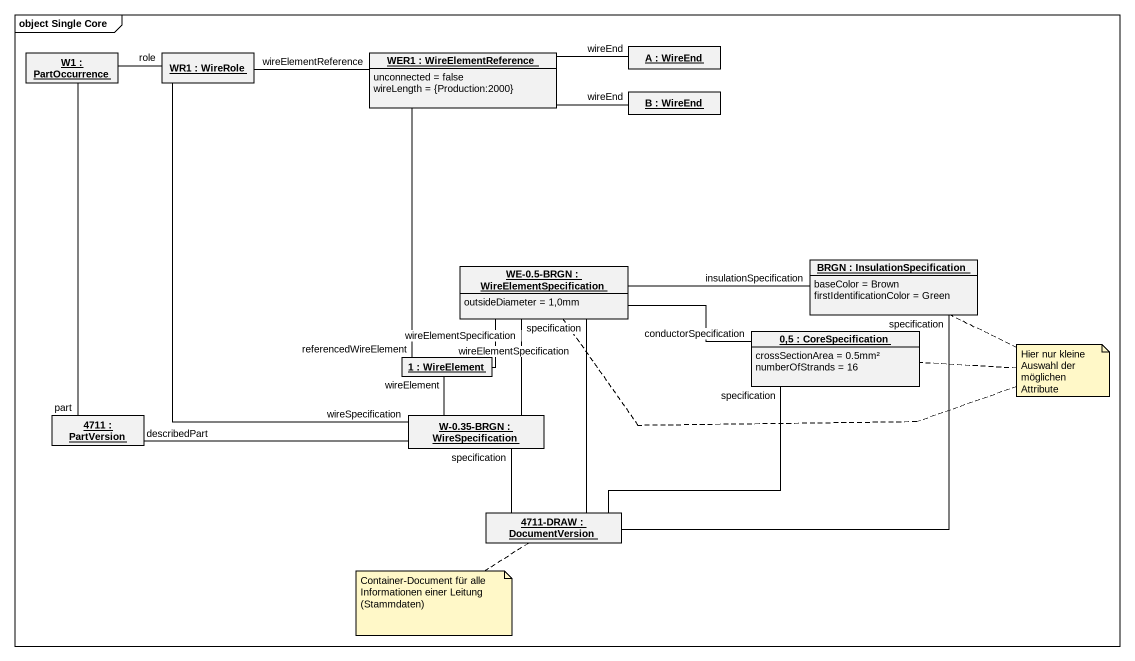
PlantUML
@startuml
mainframe object Single Core
hide circle
hide empty members
object "W1 : PartOccurrence" as W1
object "WR1 : WireRole" as WR1
object "WER1 : WireElementReference" as WER1 {
  unconnected = false
  wireLength = {Production:2000}
}
object "A : WireEnd" as A
object "B : WireEnd" as B
object "WE-0.5-BRGN : WireElementSpecification" as WE_0_5_BRGN {
  outsideDiameter = 1,0mm
}
object "BRGN : InsulationSpecification" as BRGN {
  baseColor = Brown
  firstIdentificationColor = Green
}
object "1 : WireElement" as o1
object "0,5 : CoreSpecification" as o0_5 {
  crossSectionArea = 0.5mm²
  numberOfStrands = 16
}
object "4711 : PartVersion" as o4711
object "W-0.35-BRGN : WireSpecification" as W_0_35_BRGN
object "4711-DRAW : DocumentVersion" as o4711_DRAW
W1 -right- WR1 : role
W1 -- o4711 : part
WR1 -right- WER1 : wireElementReference
WR1 -- W_0_35_BRGN : wireSpecification
WER1 -right- A : wireEnd
WER1 -right- B : wireEnd
WER1 -- o1 : referencedWireElement
WE_0_5_BRGN -right- BRGN : insulationSpecification
WE_0_5_BRGN -right- o0_5 : conductorSpecification
o1 -up- WE_0_5_BRGN : wireElementSpecification
W_0_35_BRGN -up- WE_0_5_BRGN : wireElementSpecification
W_0_35_BRGN -up- o1 : wireElement
W_0_35_BRGN -left- o4711 : describedPart
o4711_DRAW -up- WE_0_5_BRGN : specification
o4711_DRAW -up- BRGN : specification
o4711_DRAW -right- o0_5 : specification
o4711_DRAW -up- W_0_35_BRGN : specification
note as N1
  Hier nur kleine Auswahl der möglichen Attribute
end note
N1 .. o0_5
N1 .. BRGN
N1 .. WE_0_5_BRGN
note bottom of o4711_DRAW : Container-Document für alle Informationen einer Leitung (Stammdaten)
@enduml
